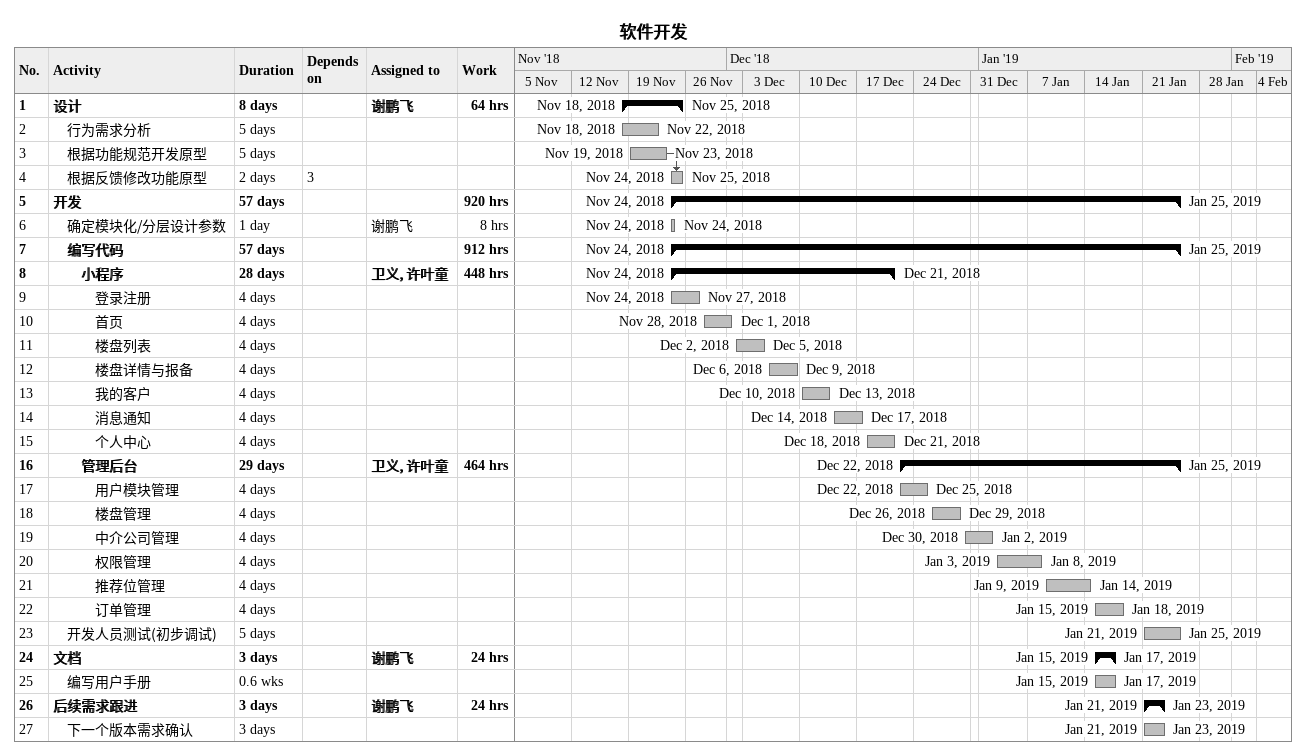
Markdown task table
软件开发

| ID | Level | Task | Duration | Start | Finish | Predecessors | Resources | Work (h) |
|---|---|---|---|---|---|---|---|---|
| 1 | 1 | **设计** | 8d | 2018-11-18 | 2018-11-25 |  | 谢鹏飞 | 64 |
| 2 | 2 | 行为需求分析 | 5d | 2018-11-18 | 2018-11-22 |  |  |  |
| 3 | 2 | 根据功能规范开发原型 | 5d | 2018-11-19 | 2018-11-23 |  |  |  |
| 4 | 2 | 根据反馈修改功能原型 | 2d | 2018-11-24 | 2018-11-25 | 3 |  |  |
| 5 | 1 | **开发** | 57d | 2018-11-24 | 2019-01-25 |  |  | 920 |
| 6 | 2 | 确定模块化/分层设计参数 | 1d | 2018-11-24 | 2018-11-24 |  | 谢鹏飞 | 8 |
| 7 | 2 | **编写代码** | 57d | 2018-11-24 | 2019-01-25 |  |  | 912 |
| 8 | 3 | **小程序** | 28d | 2018-11-24 | 2018-12-21 |  | 卫义, 许叶童 | 448 |
| 9 | 4 | 登录注册 | 4d | 2018-11-24 | 2018-11-27 |  |  |  |
| 10 | 4 | 首页 | 4d | 2018-11-28 | 2018-12-01 |  |  |  |
| 11 | 4 | 楼盘列表 | 4d | 2018-12-02 | 2018-12-05 |  |  |  |
| 12 | 4 | 楼盘详情与报备 | 4d | 2018-12-06 | 2018-12-09 |  |  |  |
| 13 | 4 | 我的客户 | 4d | 2018-12-10 | 2018-12-13 |  |  |  |
| 14 | 4 | 消息通知 | 4d | 2018-12-14 | 2018-12-17 |  |  |  |
| 15 | 4 | 个人中心 | 4d | 2018-12-18 | 2018-12-21 |  |  |  |
| 16 | 3 | **管理后台** | 29d | 2018-12-22 | 2019-01-25 |  | 卫义, 许叶童 | 464 |
| 17 | 4 | 用户模块管理 | 4d | 2018-12-22 | 2018-12-25 |  |  |  |
| 18 | 4 | 楼盘管理 | 4d | 2018-12-26 | 2018-12-29 |  |  |  |
| 19 | 4 | 中介公司管理 | 4d | 2018-12-30 | 2019-01-02 |  |  |  |
| 20 | 4 | 权限管理 | 4d | 2019-01-03 | 2019-01-08 |  |  |  |
| 21 | 4 | 推荐位管理 | 4d | 2019-01-09 | 2019-01-14 |  |  |  |
| 22 | 4 | 订单管理 | 4d | 2019-01-15 | 2019-01-18 |  |  |  |
| 23 | 2 | 开发人员测试(初步调试) | 5d | 2019-01-21 | 2019-01-25 |  |  |  |
| 24 | 1 | **文档** | 3d | 2019-01-15 | 2019-01-17 |  | 谢鹏飞 | 24 |
| 25 | 2 | 编写用户手册 | 0.6w | 2019-01-15 | 2019-01-17 |  |  |  |
| 26 | 1 | **后续需求跟进** | 3d | 2019-01-21 | 2019-01-23 |  | 谢鹏飞 | 24 |
| 27 | 2 | 下一个版本需求确认 | 3d | 2019-01-21 | 2019-01-23 |  |  |  |
